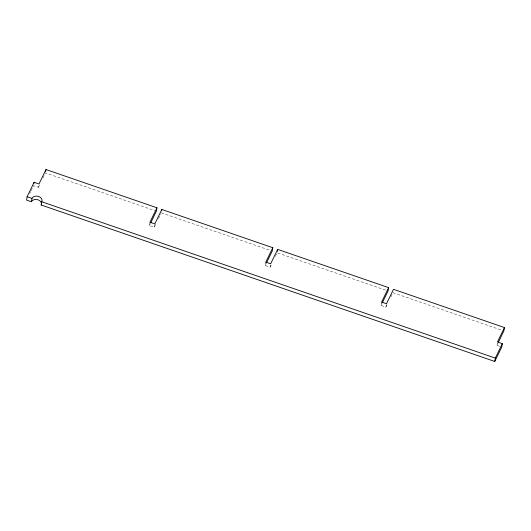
<?xml version="1.0" encoding="UTF-8"?>
<svg xmlns="http://www.w3.org/2000/svg" width="531" height="531" viewBox="0 0 531 531"><rect width="100%" height="100%" fill="white"/><g stroke="black" fill="none" stroke-linecap="round" stroke-linejoin="round"><path stroke-width="0.4" stroke-dasharray="2.65 1.99" d="M31.103 190.702L33.559 185.651L38.431 187.337L38.882 184.642M155.669 224.374L154.269 227.261L149.39 225.575L149.835 222.887M154.269 227.261L154.826 223.89M271.149 265.015L270.1 267.186L265.221 265.5L265.779 262.135M270.1 267.186L270.432 265.161M386.98 304.94L385.931 307.11L381.052 305.425L381.61 302.059M385.931 307.11L386.488 303.739M499.671 346.312L496.883 345.349L497.222 343.331M29.703 193.589L30.752 191.425M38.431 187.337L39.838 184.449M42.991 177.951L45.44 172.907L154.833 210.608M149.39 225.575L150.439 223.412M158.47 218.599L160.92 213.548M265.221 265.5L266.27 263.336M275.35 256.36L277.102 252.756L386.495 290.457M381.052 305.425L382.101 303.261M390.836 297.008L392.588 293.397M496.883 345.349L497.939 343.185M161.271 212.831L269.881 250.267M392.933 292.681L501.549 330.116"/><path stroke-width="0.8" d="M27.108 196.716L26.55 200.081L31.442 201.767L31.96 200.977A5.21 3.943 9.4 0 1 38.537 200.028A5.21 3.943 9.4 0 1 41.232 205.019L494.753 361.465L501.762 347.035L502.319 343.663L497.441 341.984L504.45 327.554L393.498 289.315L386.488 303.739L381.61 302.059L388.619 287.629L277.66 249.384L270.657 263.814L265.779 262.135L272.788 247.705L161.829 209.46L154.826 223.89L149.948 222.21L156.957 207.78L45.998 169.535L38.995 183.965L34.117 182.286L27.108 196.716L31.999 198.402L32.517 197.612A5.21 3.943 9.4 0 1 39.095 196.656A5.21 3.943 9.4 0 1 41.79 201.654L41.166 205.119M33.891 183.633L34.117 182.286M31.442 201.767L31.999 198.402M45.666 171.559L45.998 169.535M156.957 207.78L156.393 211.146L150.791 222.688M161.61 210.807L161.829 209.46M272.788 247.705L272.23 251.07L266.622 262.613M277.328 251.409L277.66 249.384M388.619 287.629L388.061 290.995L382.453 302.537M494.753 361.465L495.317 358.093L502.319 343.663M504.45 327.554L503.892 330.919L498.284 342.462M41.723 201.753L495.317 358.093"/></g></svg>
